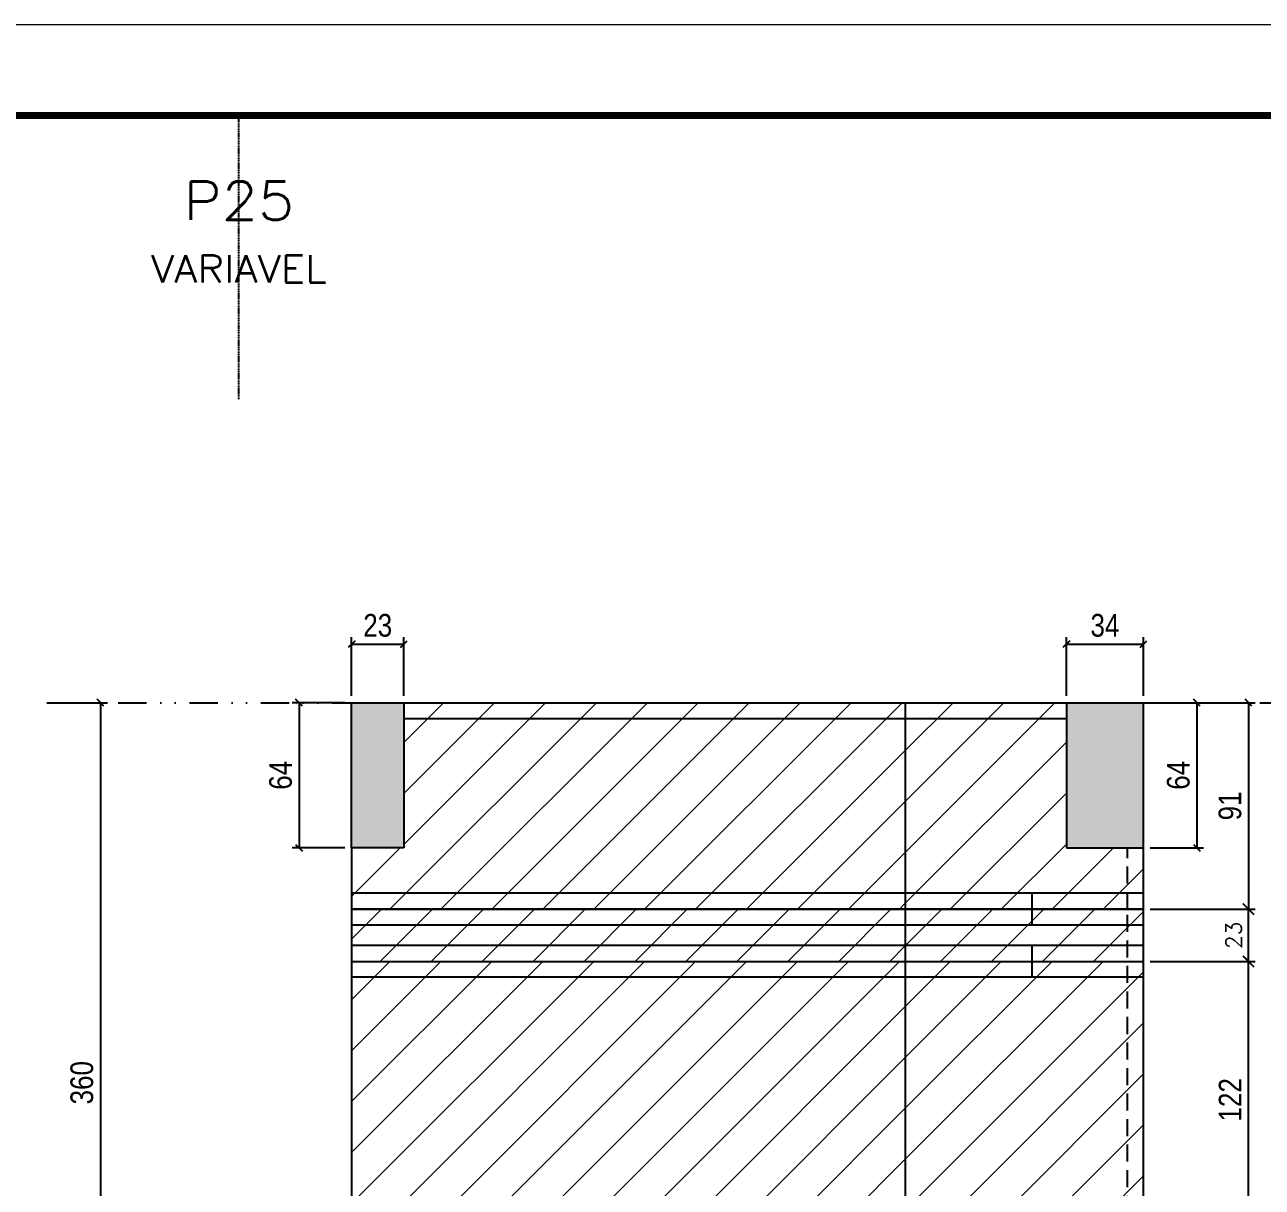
# Model space of a CAD drawing. Extents: x 2949 to 9203, y -16089 to 12527.
# Drawn here: x 3374 to 3919, y 9717 to 10230 of the extents above; entities that cross this region are included whole.
import ezdxf
from ezdxf.enums import TextEntityAlignment as Align

# ---------------------------------------------------------------- set-up
doc = ezdxf.new("R2010")
doc.units = 0
for name, pattern in [('DASHED', [0.75, 0.5, -0.25]), ('DIVIDE2', [0.625, 0.25, -0.125, 0, -0.125, 0, -0.125]), ('HIDDEN', [0.375, 0.25, -0.125])]:
    doc.linetypes.add(name, pattern=pattern)
for name, color, linetype in [('COTA', 241, 'Continuous'), ('cotas', 4, 'Continuous'), ('Nível', 160, 'Continuous'), ('Painéis', 200, 'Continuous'), ('SARR_2.2x7', 40, 'Continuous'), ('Sarrafo de Pressão', 42, 'HIDDEN'), ('Texto de Titulo', 7, 'Continuous'), ('Texto Qtd Sarr', 242, 'Continuous')]:
    doc.layers.add(name, color=color, linetype=linetype)
for name, color, linetype, lineweight in [('Folhas', 255, 'Continuous', 9), ('Hachura', 251, 'Continuous', 9), ('SARRAFO DE PRESSAO', 251, 'DASHED', 9), ('Texto Seção', 7, 'Continuous', 15)]:
    doc.layers.add(name, color=color, linetype=linetype, lineweight=lineweight)
doc.styles.add('COTA TECNICA', font='techl___.ttf', dxfattribs={"height": 10})
doc.styles.add('ROMANS', font='romans.shx')
doc.dimstyles.new('Cota Paínel', dxfattribs={"dimtxt": 7, "dimasz": 5, "dimexe": 3, "dimexo": 3, "dimgap": 3, "dimtad": 1, "dimdec": 1, "dimzin": 12, "dimdsep": 46, "dimtxsty": 'ROMANS', "dimblk": 'ARCHTICK', "dimcen": 0, "dimclrd": 4, "dimclre": 4, "dimclrt": 1, "dimadec": 1, "dimazin": 3, "dimtfac": 1, "dimtdec": 1, "dimtmove": 0, "dimatfit": 3, "dimldrblk": 'OBLIQUE', "dimfxl": 1, "dimtolj": 1, "dimtzin": 12, "dimarcsym": 0})
doc.dimstyles.new('PAINEL', dxfattribs={"dimtxt": 10, "dimasz": 3, "dimexe": 3, "dimexo": 3, "dimgap": 3, "dimtad": 1, "dimdec": 1, "dimzin": 12, "dimdsep": 46, "dimtxsty": 'COTA TECNICA', "dimblk1": 'OBLIQUE', "dimblk2": 'OBLIQUE', "dimsah": 1, "dimcen": 0.9, "dimclrd": 4, "dimclre": 4, "dimclrt": 240, "dimadec": 1, "dimazin": 3, "dimtfac": 1, "dimtdec": 1, "dimtmove": 0, "dimatfit": 3, "dimfxl": 1, "dimtolj": 1, "dimtzin": 12, "dimarcsym": 0})
pattern_1 = [(45, (-126071.967, -22713.47), (-11.2253202, 11.2253202), [])]
pattern_2 = [(45, (-126071.967, -22690.47), (-11.2253202, 11.2253202), [])]

# ---------------------------------------------------------------- blocks, each defined once
blk = doc.blocks.new('9999999999')
at = {"layer": 'Folhas'}
blk.add_lwpolyline([(98138.98, 34190.21), (99623.98, 34190.21), (99623.98, 35240.21), (98138.98, 35240.21)], close=True, dxfattribs=at)
at = {"layer": 'Folhas', "color": 30, "const_width": 3}
blk.add_lwpolyline([(98213.98, 34230.21), (99583.98, 34230.21), (99583.98, 35200.21), (98213.98, 35200.21)], close=True, dxfattribs=at)
blk = doc.blocks.new('titulo1')
at = {"layer": 'Defpoints', "color": 252, "linetype": 'HIDDEN', "ltscale": 2}
blk.add_line((0, 0), (0, 125), dxfattribs=at)
at = {"layer": 'Defpoints', "style": 'ROMANS', "oblique": 15}
blk.add_attdef('FOLHA', text='', height=10, dxfattribs=at).set_placement((0, 15.58), align=Align.MIDDLE_CENTER)
at = {"layer": 'Texto Qtd Sarr', "color": 3, "style": 'ROMANS', "oblique": 15}
for tag, height, p in [('TITULO', 17, (0, 71.45)), ('SEÇÃO', 12, (0, 41.55))]:
    blk.add_attdef(tag, text='', height=height, dxfattribs=at).set_placement(p, align=Align.MIDDLE_CENTER)
blk = doc.blocks.new('_Oblique')
at = {"color": 0, "linetype": 'ByBlock', "lineweight": -2}
blk.add_line((-0.5, -0.5), (0.5, 0.5), dxfattribs=at)
blk = doc.blocks.new('*D326')
at = {"layer": 'cotas', "color": 4, "linetype": 'ByBlock', "lineweight": -2, "transparency": 16777216}
for p, q in [((3386.69, 9930.87), (3410.41, 9930.87)), ((3407.41, 9930.87), (3407.41, 9570.87)), ((3386.69, 9570.87), (3410.41, 9570.87))]:
    blk.add_line(p, q, dxfattribs=at)
at = {"layer": 'Defpoints', "color": 0, "linetype": 'ByBlock', "transparency": 16777216}
for p in [(3383.69, 9930.87), (3383.69, 9570.87), (3407.41, 9570.87)]:
    blk.add_point(p, dxfattribs=at)
at = {"layer": 'cotas', "color": 4, "linetype": 'ByBlock', "lineweight": -2, "transparency": 16777216, "xscale": 3, "yscale": 3, "zscale": 3}
for p, rotation in [((3407.41, 9930.87), 90), ((3407.41, 9570.87), 270)]:
    blk.add_blockref('_Oblique', p, dxfattribs=dict(at, rotation=rotation))
at = {"layer": 'cotas', "color": 240, "linetype": 'ByBlock', "transparency": 16777216, "insert": (3399.19, 9763.4), "char_height": 10, "attachment_point": 5, "rotation": 90, "style": 'COTA TECNICA'}
blk.add_mtext('\\A1;360', dxfattribs=at)
blk = doc.blocks.new('*D3279')
at = {"layer": 'COTA', "color": 4, "linetype": 'ByBlock', "lineweight": -2, "transparency": 16777216}
for p, q in [((3870.05, 9816.87), (3916.29, 9816.87)), ((3913.29, 9694.87), (3913.29, 9816.87)), ((3870.05, 9694.87), (3916.29, 9694.87))]:
    blk.add_line(p, q, dxfattribs=at)
at = {"layer": 'Defpoints', "color": 0, "linetype": 'ByBlock', "transparency": 16777216}
for p in [(3867.05, 9816.87), (3913.29, 9816.87), (3867.05, 9694.87)]:
    blk.add_point(p, dxfattribs=at)
at = {"layer": 'COTA', "color": 4, "linetype": 'ByBlock', "lineweight": -2, "transparency": 16777216, "xscale": 3, "yscale": 3, "zscale": 3}
for p, rotation in [((3913.29, 9816.87), 90), ((3913.29, 9694.87), 270)]:
    blk.add_blockref('_Oblique', p, dxfattribs=dict(at, rotation=rotation))
at = {"layer": 'COTA', "color": 240, "linetype": 'ByBlock', "transparency": 16777216, "insert": (3905.23, 9755.87), "char_height": 10, "attachment_point": 5, "rotation": 90, "style": 'COTA TECNICA'}
blk.add_mtext('\\A1;122', dxfattribs=at)
blk = doc.blocks.new('*D3280')
at = {"layer": 'COTA', "color": 4, "linetype": 'ByBlock', "lineweight": -2, "transparency": 16777216}
for p, q in [((3836.05, 9930.87), (3916.29, 9930.87)), ((3913.29, 9930.87), (3913.29, 9839.87)), ((3870.05, 9839.87), (3916.29, 9839.87))]:
    blk.add_line(p, q, dxfattribs=at)
at = {"layer": 'Defpoints', "color": 0, "linetype": 'ByBlock', "transparency": 16777216}
for p in [(3833.05, 9930.87), (3867.05, 9839.87), (3913.29, 9839.87)]:
    blk.add_point(p, dxfattribs=at)
at = {"layer": 'COTA', "color": 4, "linetype": 'ByBlock', "lineweight": -2, "transparency": 16777216, "xscale": 3, "yscale": 3, "zscale": 3}
for p, rotation in [((3913.29, 9930.87), 90), ((3913.29, 9839.87), 270)]:
    blk.add_blockref('_Oblique', p, dxfattribs=dict(at, rotation=rotation))
at = {"layer": 'COTA', "color": 240, "linetype": 'ByBlock', "transparency": 16777216, "insert": (3905.2, 9885.37), "char_height": 10, "attachment_point": 5, "rotation": 90, "style": 'COTA TECNICA'}
blk.add_mtext('\\A1;91', dxfattribs=at)
blk = doc.blocks.new('*D3283')
at = {"layer": 'COTA', "color": 4, "linetype": 'ByBlock', "lineweight": -2, "transparency": 16777216}
for p, q in [((3870.05, 9930.87), (3893.53, 9930.87)), ((3890.53, 9930.87), (3890.53, 9866.87)), ((3870.05, 9866.87), (3893.53, 9866.87))]:
    blk.add_line(p, q, dxfattribs=at)
at = {"layer": 'Defpoints', "color": 0, "linetype": 'ByBlock', "transparency": 16777216}
for p in [(3867.05, 9930.87), (3867.05, 9866.87), (3890.53, 9866.87)]:
    blk.add_point(p, dxfattribs=at)
at = {"layer": 'COTA', "color": 4, "linetype": 'ByBlock', "lineweight": -2, "transparency": 16777216, "xscale": 3, "yscale": 3, "zscale": 3}
for p, rotation in [((3890.53, 9930.87), 90), ((3890.53, 9866.87), 270)]:
    blk.add_blockref('_Oblique', p, dxfattribs=dict(at, rotation=rotation))
at = {"layer": 'COTA', "color": 240, "linetype": 'ByBlock', "transparency": 16777216, "insert": (3882.43, 9898.87), "char_height": 10, "attachment_point": 5, "rotation": 90, "style": 'COTA TECNICA'}
blk.add_mtext('\\A1;64', dxfattribs=at)
blk = doc.blocks.new('*D3284')
at = {"layer": 'COTA', "color": 4, "linetype": 'ByBlock', "lineweight": -2, "transparency": 16777216}
for p, q in [((3833.05, 9933.87), (3833.05, 9959.67)), ((3867.05, 9933.87), (3867.05, 9959.67)), ((3833.05, 9956.67), (3867.05, 9956.67))]:
    blk.add_line(p, q, dxfattribs=at)
at = {"layer": 'Defpoints', "color": 0, "linetype": 'ByBlock', "transparency": 16777216}
for p in [(3867.05, 9956.67), (3833.05, 9930.87), (3867.05, 9930.87)]:
    blk.add_point(p, dxfattribs=at)
at = {"layer": 'COTA', "color": 4, "linetype": 'ByBlock', "lineweight": -2, "transparency": 16777216, "xscale": 3, "yscale": 3, "zscale": 3, "rotation": 180}
blk.add_blockref('_Oblique', (3833.05, 9956.67), dxfattribs=at)
at = {"layer": 'COTA', "color": 4, "linetype": 'ByBlock', "lineweight": -2, "transparency": 16777216, "xscale": 3, "yscale": 3, "zscale": 3}
blk.add_blockref('_Oblique', (3867.05, 9956.67), dxfattribs=at)
at = {"layer": 'COTA', "color": 240, "linetype": 'ByBlock', "transparency": 16777216, "insert": (3850.05, 9964.89), "char_height": 10, "attachment_point": 5, "style": 'COTA TECNICA'}
blk.add_mtext('\\A1;34', dxfattribs=at)
blk = doc.blocks.new('*D3285')
at = {"layer": 'COTA', "color": 4, "linetype": 'ByBlock', "lineweight": -2, "transparency": 16777216}
for p, q in [((3518.05, 9933.87), (3518.05, 9959.67)), ((3541.05, 9933.87), (3541.05, 9959.67)), ((3518.05, 9956.67), (3541.05, 9956.67))]:
    blk.add_line(p, q, dxfattribs=at)
at = {"layer": 'Defpoints', "color": 0, "linetype": 'ByBlock', "transparency": 16777216}
for p in [(3541.05, 9956.67), (3518.05, 9930.87), (3541.05, 9930.87)]:
    blk.add_point(p, dxfattribs=at)
at = {"layer": 'COTA', "color": 4, "linetype": 'ByBlock', "lineweight": -2, "transparency": 16777216, "xscale": 3, "yscale": 3, "zscale": 3, "rotation": 180}
blk.add_blockref('_Oblique', (3518.05, 9956.67), dxfattribs=at)
at = {"layer": 'COTA', "color": 4, "linetype": 'ByBlock', "lineweight": -2, "transparency": 16777216, "xscale": 3, "yscale": 3, "zscale": 3}
blk.add_blockref('_Oblique', (3541.05, 9956.67), dxfattribs=at)
at = {"layer": 'COTA', "color": 240, "linetype": 'ByBlock', "transparency": 16777216, "insert": (3529.55, 9964.89), "char_height": 10, "attachment_point": 5, "style": 'COTA TECNICA'}
blk.add_mtext('\\A1;23', dxfattribs=at)
blk = doc.blocks.new('*D3286')
at = {"layer": 'COTA', "color": 4, "linetype": 'ByBlock', "lineweight": -2, "transparency": 16777216}
for p, q in [((3515.05, 9930.87), (3491.88, 9930.87)), ((3494.88, 9930.87), (3494.88, 9866.87)), ((3515.05, 9866.87), (3491.88, 9866.87))]:
    blk.add_line(p, q, dxfattribs=at)
at = {"layer": 'Defpoints', "color": 0, "linetype": 'ByBlock', "transparency": 16777216}
for p in [(3518.05, 9930.87), (3494.88, 9866.87), (3518.05, 9866.87)]:
    blk.add_point(p, dxfattribs=at)
at = {"layer": 'COTA', "color": 4, "linetype": 'ByBlock', "lineweight": -2, "transparency": 16777216, "xscale": 3, "yscale": 3, "zscale": 3}
for p, rotation in [((3494.88, 9930.87), 90), ((3494.88, 9866.87), 270)]:
    blk.add_blockref('_Oblique', p, dxfattribs=dict(at, rotation=rotation))
at = {"layer": 'COTA', "color": 240, "linetype": 'ByBlock', "transparency": 16777216, "insert": (3486.78, 9898.87), "char_height": 10, "attachment_point": 5, "rotation": 90, "style": 'COTA TECNICA'}
blk.add_mtext('\\A1;64', dxfattribs=at)
blk = doc.blocks.new('_ArchTick')
at = {"color": 0, "linetype": 'ByBlock', "const_width": 0.15}
blk.add_lwpolyline([(-0.5, -0.5), (0.5, 0.5)], dxfattribs=at)
blk = doc.blocks.new('*D3287')
at = {"layer": 'COTA', "color": 4, "lineweight": -2, "transparency": 16777216}
for p, q in [((3870.05, 9839.87), (3916.29, 9839.87)), ((3913.29, 9816.87), (3913.29, 9839.87)), ((3870.05, 9816.87), (3916.29, 9816.87))]:
    blk.add_line(p, q, dxfattribs=at)
at = {"layer": 'Defpoints', "color": 0, "transparency": 16777216}
for p in [(3867.05, 9839.87), (3913.29, 9839.87), (3867.05, 9816.87)]:
    blk.add_point(p, dxfattribs=at)
at = {"layer": 'COTA', "color": 4, "lineweight": -2, "transparency": 16777216, "xscale": 5, "yscale": 5, "zscale": 5}
for p, rotation in [((3913.29, 9839.87), 90), ((3913.29, 9816.87), 270)]:
    blk.add_blockref('_ArchTick', p, dxfattribs=dict(at, rotation=rotation))
at = {"layer": 'COTA', "color": 1, "transparency": 16777216, "insert": (3906.79, 9828.37), "char_height": 7, "attachment_point": 5, "rotation": 90, "style": 'ROMANS'}
blk.add_mtext('\\A1;23', dxfattribs=at)

msp = doc.modelspace()

# ---------------------------------------------------------------- hatches: boundary and pattern name
at = {"layer": 'COTA', "linetype": 'ByBlock'}
h = msp.add_hatch(dxfattribs=at)
h.set_pattern_fill('AR-CONC', color=256, scale=0.03)
h.set_pattern_definition([(50, (-126071.9665, -21581.8954), (5.46554007, -0.47817257), [0.5715, -6.2865]), (355, (-126071.9665, -21581.8954), (-1.05730264, 5.73170536), [0.4572, -5.02921753]), (100.4514447, (-126071.511, -21581.935), (4.40823741, 5.25353256), [0.48570026, -5.34270734]), (46.1842, (-126071.9665, -21580.3714), (8.13237123, -1.26126984), [0.85725, -9.42975]), (96.6355576, (-126071.289, -21580.4765), (7.122124, 7.42278374), [0.7285507, -8.01406824]), (351.184151, (-126071.9665, -21580.371), (7.122124, 7.42278374), [0.685799, -7.54379196]), (21, (-126071.2045, -21580.7524), (4.54843174, -3.06795595), [0.5715, -6.2865]), (326, (-126071.2045, -21580.7524), (1.85406085, 5.52563898), [0.4572, -5.0292]), (71.451445, (-126070.8255, -21581.008), (6.40249258, 2.45768307), [0.48570026, -5.34269813]), (37.5, (-126071.9665, -21581.8954), (0.092658098, 2.536651166), [0, -4.96824, 0, -5.1054, 0, -5.04825]), (7.5, (-126071.9665, -21581.8954), (2.004589875, 3.005417245), [0, -2.91084, 0, -4.85394, 0, -1.92405]), (327.5, (-126073.6658, -21581.8954), (4.067717855, -0.17186232), [0, -1.905, 0, -5.9436, 0, -7.8867]), (317.5, (-126074.4278, -21581.8954), (4.44387544, 0.76279473), [0, -2.4765, 0, -3.94716, 0, -5.6007])])
h.paths.add_polyline_path([(3867.05, 9930.87), (3833.05, 9930.87), (3833.05, 9866.87), (3867.05, 9866.87)])
h.paths.add_polyline_path([(3541.05, 9930.87), (3518.05, 9930.87), (3518.05, 9866.87), (3541.05, 9866.87)])
at = {"layer": 'Hachura', "linetype": 'ByBlock'}
h = msp.add_hatch(dxfattribs=at)
h.set_pattern_fill('ANSI31', color=256, scale=5)
h.set_pattern_definition(pattern_2)
h.paths.add_polyline_path([(3762.05, 9930.87), (3541.05, 9930.87), (3541.05, 9866.87), (3518.05, 9866.87), (3518.05, 9839.87), (3762.05, 9839.87)])
h = msp.add_hatch(dxfattribs=at)
h.set_pattern_fill('ANSI31', color=256, scale=5)
h.set_pattern_definition(pattern_2)
h.paths.add_polyline_path([(3833.05, 9930.87), (3762.05, 9930.87), (3762.05, 9839.87), (3867.05, 9839.87), (3867.05, 9866.87), (3833.05, 9866.87)])
at = {"layer": 'Hachura'}
h = msp.add_hatch(dxfattribs=at)
h.set_pattern_fill('ANSI31', color=256, scale=5)
h.paths.add_polyline_path([(3762.05, 9839.87), (3518.05, 9839.87), (3518.05, 9816.87), (3762.05, 9816.87)])
h = msp.add_hatch(dxfattribs=at)
h.set_pattern_fill('ANSI31', color=256, scale=5)
h.paths.add_polyline_path([(3867.05, 9839.87), (3762.05, 9839.87), (3762.05, 9816.87), (3867.05, 9816.87)])
at = {"layer": 'Hachura', "linetype": 'ByBlock'}
h = msp.add_hatch(dxfattribs=at)
h.set_pattern_fill('ANSI31', color=256, scale=5)
h.set_pattern_definition(pattern_1)
h.paths.add_polyline_path([(3762.05, 9816.87), (3518.05, 9816.87), (3518.05, 9694.87), (3762.05, 9694.87)])
h = msp.add_hatch(dxfattribs=at)
h.set_pattern_fill('ANSI31', color=256, scale=5)
h.set_pattern_definition(pattern_1)
h.paths.add_polyline_path([(3867.05, 9816.87), (3762.05, 9816.87), (3762.05, 9694.87), (3867.05, 9694.87)])

# ---------------------------------------------------------------- linework, layer by layer
at = {"layer": 'COTA', "linetype": 'ByBlock'}
for p, q in [((3518.05, 9866.87), (3518.05, 9930.87)), ((3518.05, 9930.87), (3541.05, 9930.87)), ((3833.05, 9930.87), (3867.05, 9930.87)), ((3867.05, 9866.87), (3867.05, 9930.87))]:
    msp.add_line(p, q, dxfattribs=at)
at = {"layer": 'Nível', "color": 4, "linetype": 'DIVIDE2', "ltscale": 50}
msp.add_line((3383.69, 9930.87), (4394.03, 9930.87), dxfattribs=at)
at = {"layer": 'Painéis', "linetype": 'ByBlock'}
for p, q in [((3541.05, 9930.87), (3541.05, 9866.87)), ((3541.05, 9930.87), (3833.05, 9930.87)), ((3762.05, 9930.87), (3762.05, 9570.87)), ((3833.05, 9930.87), (3833.05, 9866.87)), ((3541.05, 9866.87), (3518.05, 9866.87)), ((3833.05, 9866.87), (3867.05, 9866.87))]:
    msp.add_line(p, q, dxfattribs=at)
at = {"layer": 'Painéis'}
for p, q in [((3518.05, 9866.87), (3518.05, 9694.87)), ((3867.05, 9694.87), (3867.05, 9866.87)), ((3867.05, 9839.87), (3518.05, 9839.87)), ((3518.05, 9839.87), (3867.05, 9839.87)), ((3518.05, 9816.87), (3867.05, 9816.87))]:
    msp.add_line(p, q, dxfattribs=at)
at = {"layer": 'SARR_2.2x7'}
for p, q in [((3541.05, 9923.87), (3833.05, 9923.87)), ((3818.05, 9846.87), (3518.05, 9846.87)), ((3867.05, 9846.87), (3818.05, 9846.87)), ((3818.05, 9839.87), (3818.05, 9846.87)), ((3818.05, 9832.87), (3818.05, 9839.87)), ((3818.05, 9832.87), (3518.05, 9832.87)), ((3867.05, 9832.87), (3818.05, 9832.87)), ((3818.05, 9823.87), (3518.05, 9823.87)), ((3867.05, 9823.87), (3818.05, 9823.87)), ((3818.05, 9816.87), (3818.05, 9823.87)), ((3818.05, 9809.87), (3818.05, 9816.87)), ((3818.05, 9809.87), (3518.05, 9809.87)), ((3867.05, 9809.87), (3818.05, 9809.87))]:
    msp.add_line(p, q, dxfattribs=at)
at = {"layer": 'Sarrafo de Pressão', "ltscale": 30}
for p, q in [((3860.05, 9839.87), (3860.05, 9866.87)), ((3860.05, 9694.87), (3860.05, 9839.87)), ((3860.05, 9839.87), (3860.05, 9839.87))]:
    msp.add_line(p, q, dxfattribs=at)

# ---------------------------------------------------------------- block references
at = {"layer": 'SARRAFO DE PRESSAO', "color": 6, "linetype": 'ByBlock'}
msp.add_blockref('9999999999', (-95189.94, -25010.62), dxfattribs=at)
at = {"layer": 'Texto Seção'}
ref = msp.add_blockref('titulo1', (3468.38, 10064.58), dxfattribs=at)
ref.add_attrib('TITULO', 'P25', dxfattribs={"layer": 'Texto de Titulo', "color": 7, "height": 17, "style": 'ROMANS', "width": 1.1}).set_placement((3468.38, 10152.08), align=Align.MIDDLE_CENTER)
ref.add_attrib('SEÇÃO', 'VARIAVEL', dxfattribs={"layer": 'Texto de Titulo', "color": 7, "height": 12, "style": 'ROMANS', "width": 1.1}).set_placement((3468.38, 10122.08), align=Align.MIDDLE_CENTER)

# ---------------------------------------------------------------- dimensions: what is measured, and where the dimension line sits
at = {"layer": 'COTA', "linetype": 'ByBlock'}
for base, p1, p2, picture, middle in [((3541.05, 9956.67), (3518.05, 9930.87), (3541.05, 9930.87), '*D3285', (3529.55, 9964.89)), ((3867.05, 9956.67), (3833.05, 9930.87), (3867.05, 9930.87), '*D3284', (3850.05, 9964.89))]:
    dim = msp.add_linear_dim(base=base, p1=p1, p2=p2, dimstyle='PAINEL', dxfattribs=at)
    dim.commit()
    dim.dimension.update_dxf_attribs({"geometry": picture, "text_midpoint": middle})
for base, p1, p2, picture, middle in [((3494.88, 9866.87), (3518.05, 9930.87), (3518.05, 9866.87), '*D3286', (3486.78, 9898.87)), ((3913.29, 9839.87), (3833.05, 9930.87), (3867.05, 9839.87), '*D3280', (3905.2, 9885.37)), ((3890.53, 9866.87), (3867.05, 9930.87), (3867.05, 9866.87), '*D3283', (3882.43, 9898.87))]:
    dim = msp.add_linear_dim(base=base, p1=p1, p2=p2, angle=90, dimstyle='PAINEL', dxfattribs=at)
    dim.commit()
    dim.dimension.update_dxf_attribs({"geometry": picture, "text_midpoint": middle})
at = {"layer": 'COTA'}
dim = msp.add_linear_dim(base=(3913.29, 9839.87), p1=(3867.05, 9816.87), p2=(3867.05, 9839.87), angle=90, dimstyle='Cota Paínel', dxfattribs=at)
dim.commit()
dim.dimension.update_dxf_attribs({"geometry": '*D3287', "text_midpoint": (3906.79, 9828.37)})
at = {"layer": 'COTA', "linetype": 'ByBlock'}
dim = msp.add_linear_dim(base=(3913.29, 9816.87), p1=(3867.05, 9694.87), p2=(3867.05, 9816.87), angle=90, dimstyle='PAINEL', override={"dimtmove": 1}, dxfattribs=at)
dim.commit()
dim.dimension.update_dxf_attribs({"geometry": '*D3279', "text_midpoint": (3905.23, 9755.87)})
at = {"layer": 'cotas', "linetype": 'ByBlock'}
dim = msp.add_linear_dim(base=(3407.41, 9570.87), p1=(3383.69, 9930.87), p2=(3383.69, 9570.87), angle=90, dimstyle='PAINEL', dxfattribs=at)
dim.commit()
dim.dimension.update_dxf_attribs({"geometry": '*D326', "text_midpoint": (3407.41, 9763.4), "dimtype": 160})

doc.saveas('drawing.dxf')
